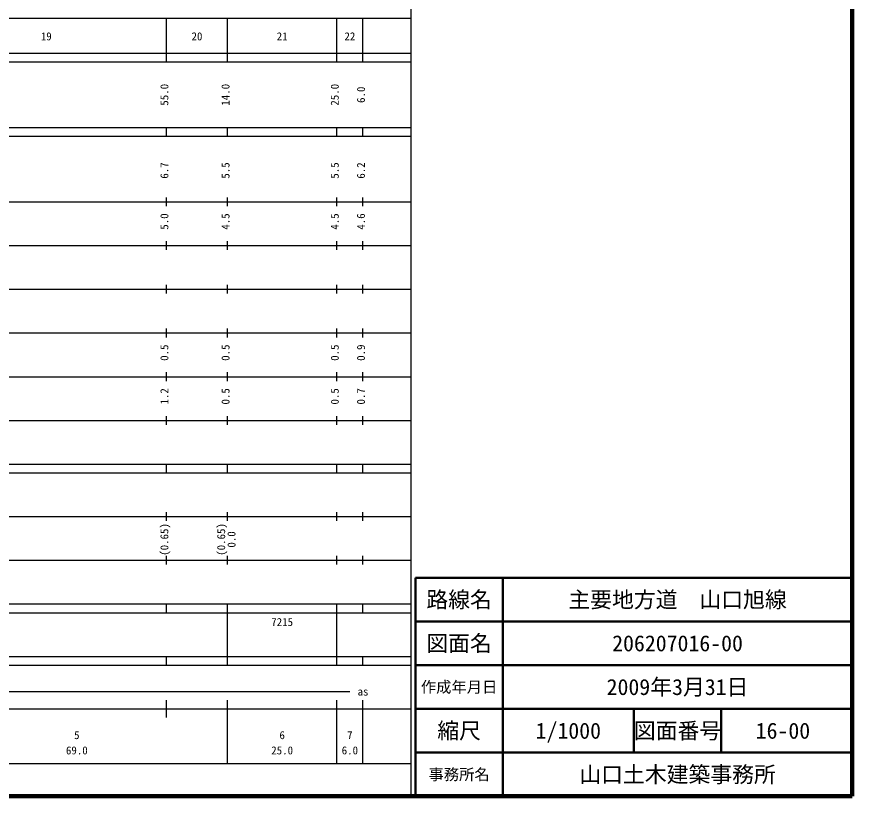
# Model space of a CAD drawing. Units: millimetres on the paper, enlarged 1000 times. Extents: x 40000 to 680000, y 20000 to 380000.
# Drawn here: x 488739 to 680000, y 20000 to 198357 of the extents above; entities that cross this region are included whole.
import ezdxf
from ezdxf.enums import TextEntityAlignment as Align

# ---------------------------------------------------------------- set-up
doc = ezdxf.new("R2010")
doc.units = ezdxf.units.MM
doc.header["$LTSCALE"] = 1000
for name, color, linetype, lineweight in [('M-TTL', 2, 'Continuous', 140), ('M-TTL-BAND', 7, 'Continuous', 25), ('M-TTL-FRAM', 2, 'Continuous', 50), ('M-TTL-LINE', 7, 'Continuous', 50)]:
    doc.layers.add(name, color=color, linetype=linetype, lineweight=lineweight)
doc.layers.add('M-TTL-TXT', color=7, linetype='Continuous')
doc.styles.add('ＭＳ ゴシック', font='')
doc.styles.get('ＭＳ ゴシック').set_extended_font_data('MS Gothic')

msp = doc.modelspace()

# ---------------------------------------------------------------- linework, layer by layer
at = {"layer": 'M-TTL'}
for p, q in [((680000, 20000), (680000, 380000)), ((40000, 20000), (680000, 20000))]:
    msp.add_line(p, q, dxfattribs=at)
at = {"layer": 'M-TTL-BAND'}
for p, q in [((579000, 20000), (579000, 370000)), ((68000, 198000), (579000, 198000)), ((523000, 188000), (523000, 198000)), ((537000, 188000), (537000, 198000)), ((562000, 188000), (562000, 198000)), ((568000, 188000), (568000, 198000)), ((40000, 190000), (579000, 190000)), ((40000, 188000), (579000, 188000)), ((40000, 173000), (579000, 173000)), ((523000, 171000), (523000, 173000)), ((537000, 171000), (537000, 173000)), ((562000, 171000), (562000, 173000)), ((568000, 171000), (568000, 173000)), ((40000, 171000), (579000, 171000)), ((523000, 155000), (523000, 157000)), ((537000, 155000), (537000, 157000)), ((562000, 155000), (562000, 157000)), ((568000, 155000), (568000, 157000)), ((40000, 156000), (579000, 156000)), ((46000, 146000), (579000, 146000)), ((523000, 145000), (523000, 147000)), ((537000, 145000), (537000, 147000)), ((562000, 145000), (562000, 147000)), ((568000, 145000), (568000, 147000)), ((52000, 136000), (579000, 136000)), ((523000, 135000), (523000, 137000)), ((537000, 135000), (537000, 137000)), ((562000, 135000), (562000, 137000)), ((568000, 135000), (568000, 137000)), ((523000, 125000), (523000, 127000)), ((537000, 125000), (537000, 127000)), ((562000, 125000), (562000, 127000)), ((568000, 125000), (568000, 127000)), ((46000, 126000), (579000, 126000)), ((523000, 115000), (523000, 117000)), ((537000, 115000), (537000, 117000)), ((562000, 115000), (562000, 117000)), ((568000, 115000), (568000, 117000)), ((52000, 116000), (579000, 116000)), ((46000, 106000), (579000, 106000)), ((523000, 105000), (523000, 107000)), ((537000, 105000), (537000, 107000)), ((562000, 105000), (562000, 107000)), ((568000, 105000), (568000, 107000)), ((40000, 96000), (579000, 96000)), ((523000, 94000), (523000, 96000)), ((537000, 94000), (537000, 96000)), ((562000, 94000), (562000, 96000)), ((568000, 94000), (568000, 96000)), ((40000, 94000), (579000, 94000)), ((523000, 83000), (523000, 85000)), ((537000, 83000), (537000, 85000)), ((562000, 83000), (562000, 85000)), ((568000, 83000), (568000, 85000)), ((49000, 84000), (579000, 84000)), ((523000, 73000), (523000, 75000)), ((537000, 73000), (537000, 75000)), ((562000, 73000), (562000, 75000)), ((568000, 73000), (568000, 75000)), ((40000, 74000), (579000, 74000)), ((40000, 64000), (579000, 64000)), ((523000, 62000), (523000, 64000)), ((537000, 62000), (537000, 64000)), ((562000, 62000), (562000, 64000)), ((568000, 62000), (568000, 64000)), ((40000, 62000), (579000, 62000)), ((537000, 52000), (537000, 62000)), ((562000, 52000), (562000, 62000)), ((40000, 52000), (579000, 52000)), ((523000, 50000), (523000, 52000)), ((537000, 50000), (537000, 52000)), ((562000, 50000), (562000, 52000)), ((568000, 50000), (568000, 52000)), ((40000, 50000), (579000, 50000)), ((71000, 44000), (565000, 44000)), ((523000, 38000), (523000, 42000)), ((537000, 27500), (537000, 42000)), ((562000, 27500), (562000, 42000)), ((568000, 27500), (568000, 42000)), ((40000, 40000), (579000, 40000)), ((68000, 27500), (579000, 27500))]:
    msp.add_line(p, q, dxfattribs=at)
at = {"layer": 'M-TTL-FRAM'}
for p, q in [((680000, 70000), (580000, 70000)), ((580000, 70000), (580000, 20000))]:
    msp.add_line(p, q, dxfattribs=at)
at = {"layer": 'M-TTL-LINE'}
for p, q in [((600000, 70000), (600000, 20000)), ((680000, 60000), (580000, 60000)), ((680000, 50000), (580000, 50000)), ((680000, 40000), (580000, 40000)), ((630000, 40000), (630000, 30000)), ((650000, 40000), (650000, 30000)), ((680000, 30000), (580000, 30000))]:
    msp.add_line(p, q, dxfattribs=at)

# ---------------------------------------------------------------- texts
at = {"layer": 'M-TTL-BAND', "style": 'ＭＳ ゴシック'}
for s, p in [('19', (495500, 192405)), ('20', (530000, 192405)), ('21', (549500, 192405)), ('22', (565000, 192405)), ('as', (568000, 42500)), ('5', (502500, 32523)), ('6', (549500, 32523)), ('7', (565000, 32523)), ('69.0', (502500, 29033)), ('25.0', (549500, 29033)), ('6.0', (565000, 29033))]:
    msp.add_text(s, height=1833, dxfattribs=at).set_placement(p, align=Align.BOTTOM_CENTER)
for s, p in [('55.0', (524000, 180500)), ('14.0', (538000, 180500)), ('25.0', (563000, 180500)), ('6.0', (569000, 180500)), ('6.7', (524000, 163174)), ('5.5', (538000, 163174)), ('5.5', (563000, 163174)), ('6.2', (569000, 163174)), ('5.0', (524000, 151500)), ('4.5', (538000, 151500)), ('4.5', (563000, 151500)), ('4.6', (569000, 151500)), ('0.5', (524000, 121500)), ('0.5', (538000, 121500)), ('0.5', (563000, 121500)), ('0.9', (569000, 121500)), ('1.2', (524000, 111500)), ('0.5', (538000, 111500)), ('0.5', (563000, 111500)), ('0.7', (569000, 111500)), ('(0.65)', (524000, 78764)), ('(0.65)', (537000, 78764)), ('0.0', (539370, 78764))]:
    msp.add_text(s, height=1833, rotation=90, dxfattribs=at).set_placement(p, align=Align.BOTTOM_CENTER)
msp.add_text('7215', height=1833, dxfattribs=at).set_placement((547000, 58405), align=Align.BOTTOM_LEFT)
at = {"layer": 'M-TTL-TXT', "style": 'ＭＳ ゴシック'}
for s, height, p in [('路線名', 3666, (590000, 65000)), ('路線名', 3666, (590000, 65000)), ('主要地方道\u3000山口旭線', 3666, (640000, 65000)), ('図面名', 3666, (590000, 55000)), ('図面名', 3666, (590000, 55000)), ('206207016-00', 3666, (640000, 55000)), ('作成年月日', 2566, (590000, 45000)), ('作成年月日', 2566, (590000, 45000)), ('2009年3月31日', 3666, (640000, 45000)), ('縮尺', 3666, (590000, 35000)), ('縮尺', 3666, (590000, 35000)), ('1/1000', 3666, (615000, 35000)), ('図面番号', 3666, (640000, 35000)), ('図面番号', 3666, (640000, 35000)), ('16-00', 3666, (664125, 35000)), ('山口土木建築事務所', 3666, (640000, 25000)), ('事務所名', 2566, (590000, 25000)), ('事務所名', 2566, (590000, 25000))]:
    msp.add_text(s, height=height, dxfattribs=at).set_placement(p, align=Align.MIDDLE_CENTER)

doc.saveas('drawing.dxf')
